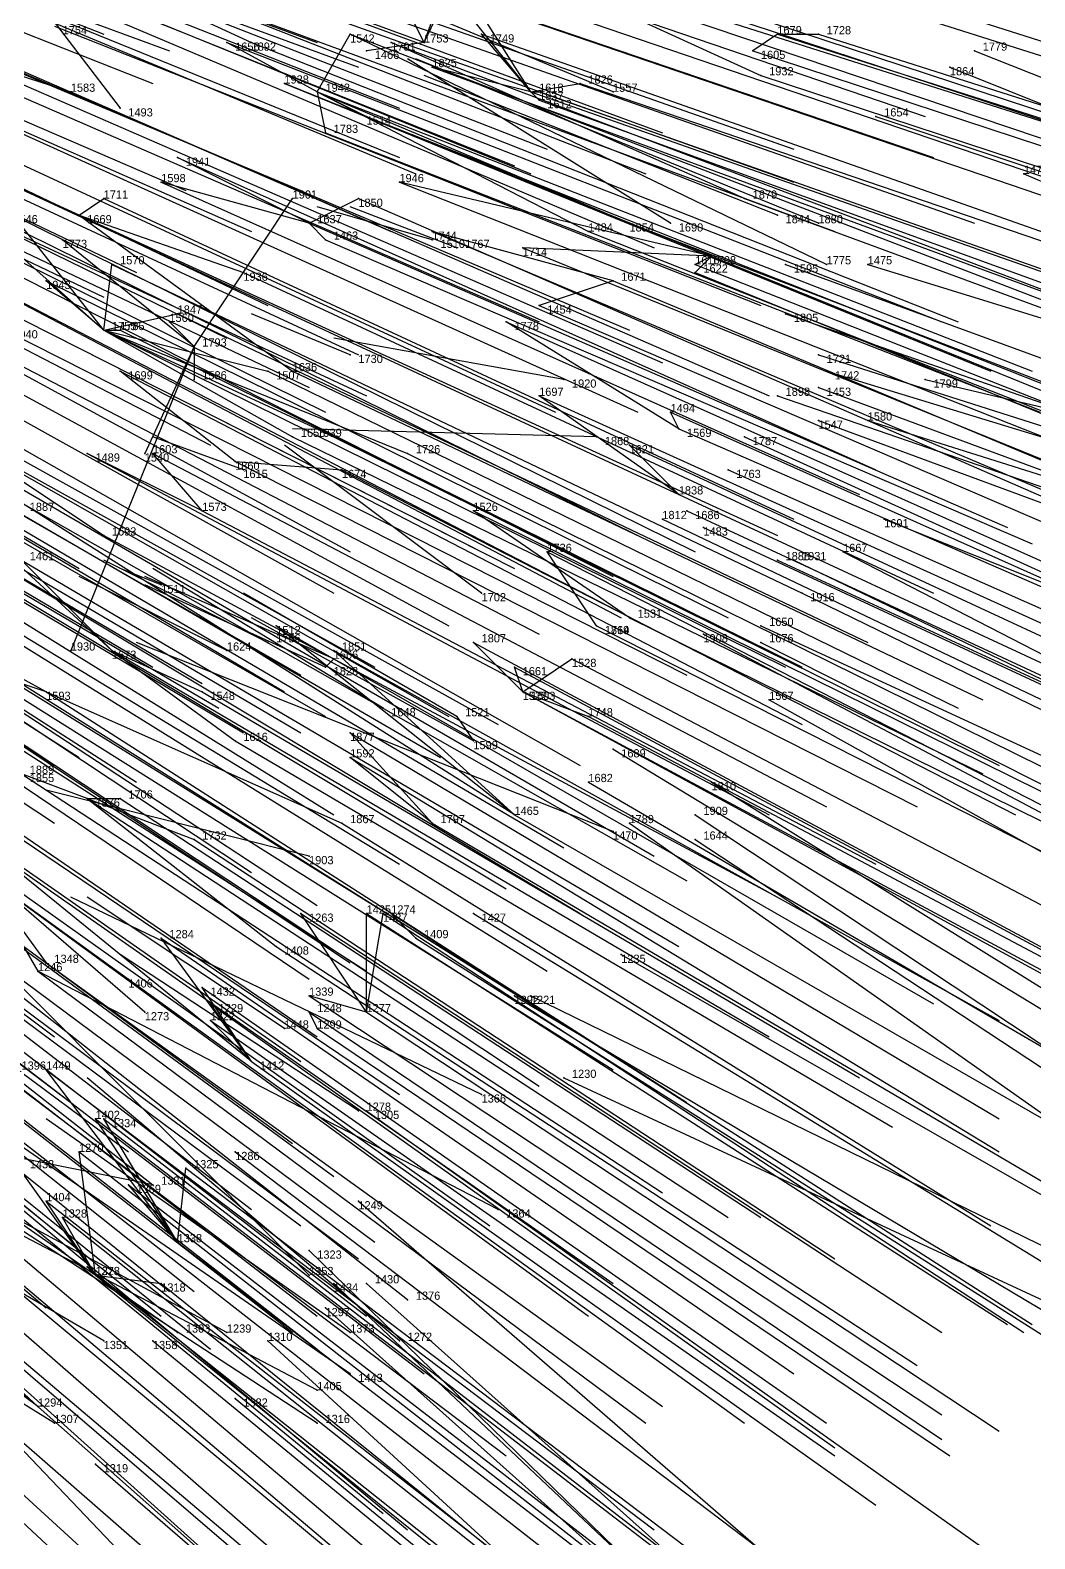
# Model space of a CAD drawing. Extents: x -0.5 to 0.59, y -0.5 to 0.59.
# Drawn here: x 0.3521 to 0.4743, y -0.3271 to -0.1435 of the extents above; entities that cross this region are included whole.
import ezdxf

# ---------------------------------------------------------------- set-up
doc = ezdxf.new("R2010")
doc.units = 0
for name, color, linetype in [('Facilities', 3, 'CONTINUOUS'), ('Facilities_lines', 3, 'CONTINUOUS'), ('Normals', 1, 'CONTINUOUS'), ('Source_points', 5, 'CONTINUOUS'), ('Text', 3, 'CONTINUOUS')]:
    doc.layers.add(name, color=color, linetype=linetype)

msp = doc.modelspace()

# ---------------------------------------------------------------- linework, layer by layer
at = {"layer": 'Facilities', "color": 3}
for p in [(0.4, -0.145, -1.25), (0.443, -0.144, -1.163), (0.467, -0.146, -1.25), (0.464, -0.148, -1.217), (0.387, -0.151, -1.039), (0.413, -0.151, -1.099), (0.423, -0.151, -1.25), (0.455, -0.154, -1.202), (0.473, -0.161, -1.249), (0.439, -0.164, -1.171), (0.358, -0.166, -0.987), (0.386, -0.167, -1.052), (0.43, -0.167, -1.25), (0.443, -0.166, -1.25), (0.448, -0.167, -1.25), (0.401, -0.169, -1.25), (0.404, -0.17, -1.25), (0.435, -0.171, -1.168), (0.444, -0.172, -1.191), (0.449, -0.172, -1.25), (0.454, -0.172, -1.212), (0.423, -0.174, -1.144), (0.444, -0.178, -1.197), (0.361, -0.18, -1.008), (0.372, -0.182, -1.25), (0.391, -0.183, -1.25), (0.448, -0.183, -1.211), (0.449, -0.185, -1.215), (0.417, -0.186, -1.25), (0.448, -0.187, -1.214), (0.461, -0.186, -1.244), (0.443, -0.188, -1.203), (0.431, -0.192, -1.18), (0.448, -0.191, -1.217), (0.454, -0.191, -1.231), (0.421, -0.193, -1.25), (0.439, -0.193, -1.199), (0.377, -0.196, -1.062), (0.378, -0.197, -1.25), (0.437, -0.197, -1.199), (0.431, -0.2, -1.187), (0.373, -0.202, -1.059), (0.429, -0.203, -1.186), (0.432, -0.202, -1.194), (0.456, -0.203, -1.247), (0.434, -0.204, -1.199), (0.451, -0.207, -1.25), (0.443, -0.208, -1.224), (0.445, -0.208, -1.25), (0.368, -0.211, -1.25), (0.407, -0.212, -1.25), (0.446, -0.212, -1.25), (0.421, -0.216, -1.184), (0.425, -0.215, -1.191), (0.441, -0.216, -1.228), (0.381, -0.218, -1.25), (0.434, -0.217, -1.213), (0.441, -0.218, -1.23), (0.362, -0.219, -1.057), (0.376, -0.219, -1.25), (0.388, -0.221, -1.25), (0.354, -0.224, -1.047), (0.412, -0.224, -1.173), (0.442, -0.225, -1.238), (0.395, -0.226, -1.25), (0.404, -0.227, -1.25), (0.423, -0.231, -1.206), (0.42, -0.235, -1.203), (0.435, -0.235, -1.236), (0.359, -0.237, -1.076), (0.401, -0.24, -1.169), (0.411, -0.239, -1.187), (0.425, -0.24, -1.219), (0.433, -0.239, -1.237), (0.423, -0.241, -1.25), (0.433, -0.242, -1.24), (0.386, -0.244, -1.25), (0.406, -0.251, -1.194), (0.399, -0.254, -1.183), (0.424, -0.256, -1.238), (0.411, -0.261, -1.217), (0.413, -0.261, -1.221), (0.366, -0.263, -1.25), (0.386, -0.263, -1.168), (0.393, -0.263, -1.181), (0.383, -0.265, -1.25), (0.379, -0.269, -1.163), (0.417, -0.271, -1.244), (0.407, -0.273, -1.25), (0.392, -0.275, -1.25), (0.393, -0.275, -1.2), (0.377, -0.28, -1.174), (0.367, -0.284, -1.25), (0.392, -0.286, -1.213), (0.409, -0.287, -1.25), (0.37, -0.291, -1.176), (0.386, -0.292, -1.211), (0.36, -0.295, -1.163), (0.386, -0.295, -1.214), (0.389, -0.296, -1.221), (0.393, -0.296, -1.23), (0.388, -0.299, -1.225), (0.398, -0.298, -1.244), (0.37, -0.302, -1.25), (0.376, -0.302, -1.25), (0.391, -0.302, -1.25), (0.361, -0.303, -1.25), (0.367, -0.303, -1.189), (0.381, -0.303, -1.216), (0.397, -0.303, -1.25), (0.391, -0.307, -1.243), (0.377, -0.31, -1.221), (0.387, -0.309, -1.25), (0.353, -0.311, -1.175), (0.355, -0.313, -1.25), (0.387, -0.313, -1.245), (0.36, -0.318, -1.201)]:
    msp.add_point(p, dxfattribs=at)
at = {"layer": 'Facilities_lines', "color": 3}
for p, q in [((0.4, -0.145, -1.25), (0.408, -0.123, -1.25)), ((0.34, -0.127, -0.908), (0.379, -0.145, -1.014)), ((0.395, -0.128, -1.037), (0.441, -0.149, -1.164)), ((0.4, -0.145, -1.25), (0.408, -0.128, -1.25)), ((0.347, -0.132, -1.25), (0.363, -0.153, -1.25)), ((0.4, -0.145, -1.25), (0.396, -0.137, -1.25)), ((0.413, -0.151, -1.099), (0.401, -0.136, -1.058)), ((0.4, -0.145, -1.25), (0.389, -0.141, -1.25)), ((0.413, -0.151, -1.099), (0.406, -0.14, -1.073)), ((0.329, -0.142, -0.897), (0.357, -0.151, -0.969)), ((0.387, -0.151, -1.039), (0.376, -0.145, -1.008)), ((0.387, -0.151, -1.039), (0.391, -0.144, -1.041)), ((0.4, -0.145, -1.25), (0.393, -0.146, -1.25)), ((0.439, -0.164, -1.171), (0.396, -0.145, -1.053)), ((0.413, -0.151, -1.099), (0.407, -0.144, -1.081)), ((0.443, -0.144, -1.163), (0.44, -0.146, -1.159)), ((0.443, -0.144, -1.163), (0.448, -0.144, -1.176)), ((0.413, -0.151, -1.099), (0.401, -0.148, -1.068)), ((0.435, -0.171, -1.168), (0.383, -0.15, -1.028)), ((0.413, -0.151, -1.099), (0.419, -0.15, -1.113)), ((0.387, -0.151, -1.039), (0.393, -0.154, -1.054)), ((0.387, -0.151, -1.039), (0.42, -0.168, -1.13)), ((0.387, -0.151, -1.039), (0.388, -0.156, -1.046)), ((0.387, -0.151, -1.039), (0.425, -0.167, -1.141)), ((0.413, -0.151, -1.099), (0.414, -0.152, -1.104)), ((0.413, -0.151, -1.099), (0.414, -0.151, -1.101)), ((0.386, -0.167, -1.052), (0.37, -0.159, -1.008)), ((0.358, -0.166, -0.987), (0.347, -0.161, -0.957)), ((0.386, -0.167, -1.052), (0.368, -0.162, -1.005)), ((0.435, -0.171, -1.168), (0.397, -0.162, -1.071)), ((0.361, -0.18, -1.008), (0.343, -0.164, -0.951)), ((0.358, -0.166, -0.987), (0.361, -0.164, -0.99)), ((0.372, -0.182, -1.25), (0.384, -0.164, -1.25)), ((0.386, -0.167, -1.052), (0.392, -0.164, -1.061)), ((0.361, -0.18, -1.008), (0.35, -0.166, -0.968)), ((0.358, -0.166, -0.987), (0.384, -0.185, -1.065)), ((0.358, -0.166, -0.987), (0.378, -0.173, -1.039)), ((0.386, -0.167, -1.052), (0.388, -0.169, -1.059)), ((0.423, -0.174, -1.144), (0.401, -0.168, -1.086)), ((0.372, -0.182, -1.25), (0.356, -0.169, -1.25)), ((0.435, -0.171, -1.168), (0.412, -0.17, -1.114)), ((0.361, -0.18, -1.008), (0.362, -0.172, -1.002)), ((0.435, -0.171, -1.168), (0.433, -0.172, -1.164)), ((0.435, -0.171, -1.168), (0.433, -0.173, -1.166)), ((0.361, -0.18, -1.008), (0.354, -0.174, -0.986)), ((0.423, -0.174, -1.144), (0.414, -0.177, -1.127)), ((0.361, -0.18, -1.008), (0.37, -0.178, -1.026)), ((0.372, -0.182, -1.25), (0.369, -0.179, -1.25)), ((0.431, -0.192, -1.18), (0.41, -0.179, -1.12)), ((0.361, -0.18, -1.008), (0.384, -0.193, -1.075)), ((0.361, -0.18, -1.008), (0.398, -0.195, -1.109)), ((0.361, -0.18, -1.008), (0.381, -0.185, -1.059)), ((0.361, -0.18, -1.008), (0.363, -0.18, -1.012)), ((0.361, -0.18, -1.008), (0.387, -0.192, -1.08)), ((0.328, -0.183, -0.939), (0.361, -0.205, -1.038)), ((0.372, -0.182, -1.25), (0.357, -0.219, -1.25)), ((0.372, -0.182, -1.25), (0.366, -0.195, -1.25)), ((0.372, -0.182, -1.25), (0.372, -0.186, -1.25)), ((0.377, -0.196, -1.062), (0.363, -0.185, -1.02)), ((0.431, -0.2, -1.187), (0.414, -0.188, -1.137)), ((0.431, -0.192, -1.18), (0.43, -0.19, -1.175)), ((0.431, -0.2, -1.187), (0.425, -0.194, -1.167)), ((0.362, -0.219, -1.057), (0.337, -0.196, -0.973)), ((0.373, -0.202, -1.059), (0.359, -0.195, -1.022)), ((0.373, -0.202, -1.059), (0.367, -0.195, -1.038)), ((0.377, -0.196, -1.062), (0.39, -0.197, -1.091)), ((0.411, -0.239, -1.187), (0.351, -0.201, -1.012)), ((0.425, -0.215, -1.191), (0.406, -0.202, -1.133)), ((0.421, -0.216, -1.184), (0.415, -0.207, -1.159)), ((0.362, -0.219, -1.057), (0.351, -0.208, -1.021)), ((0.411, -0.239, -1.187), (0.382, -0.216, -1.097)), ((0.421, -0.216, -1.184), (0.421, -0.216, -1.184)), ((0.354, -0.224, -1.047), (0.343, -0.218, -1.015)), ((0.412, -0.224, -1.173), (0.406, -0.218, -1.153)), ((0.362, -0.219, -1.057), (0.377, -0.23, -1.105)), ((0.362, -0.219, -1.057), (0.373, -0.224, -1.088)), ((0.388, -0.221, -1.25), (0.389, -0.22, -1.25)), ((0.411, -0.239, -1.187), (0.389, -0.219, -1.115)), ((0.412, -0.224, -1.173), (0.418, -0.22, -1.181)), ((0.354, -0.224, -1.047), (0.345, -0.221, -1.023)), ((0.412, -0.224, -1.173), (0.411, -0.221, -1.167)), ((0.354, -0.224, -1.047), (0.39, -0.24, -1.145)), ((0.412, -0.224, -1.173), (0.412, -0.224, -1.172)), ((0.412, -0.224, -1.173), (0.42, -0.227, -1.192)), ((0.404, -0.227, -1.25), (0.406, -0.23, -1.25)), ((0.401, -0.24, -1.169), (0.391, -0.229, -1.132)), ((0.401, -0.24, -1.169), (0.391, -0.232, -1.136)), ((0.359, -0.237, -1.076), (0.351, -0.234, -1.056)), ((0.359, -0.237, -1.076), (0.382, -0.255, -1.149)), ((0.359, -0.237, -1.076), (0.363, -0.237, -1.084)), ((0.359, -0.237, -1.076), (0.372, -0.242, -1.109)), ((0.379, -0.269, -1.163), (0.347, -0.243, -1.058)), ((0.346, -0.246, -1.06), (0.353, -0.258, -1.092)), ((0.346, -0.246, -1.06), (0.354, -0.257, -1.093)), ((0.346, -0.246, -1.06), (0.364, -0.259, -1.117)), ((0.393, -0.263, -1.181), (0.385, -0.251, -1.15)), ((0.393, -0.263, -1.181), (0.393, -0.251, -1.165)), ((0.393, -0.263, -1.181), (0.395, -0.251, -1.169)), ((0.399, -0.254, -1.183), (0.396, -0.251, -1.171)), ((0.379, -0.269, -1.163), (0.368, -0.254, -1.119)), ((0.379, -0.269, -1.163), (0.373, -0.26, -1.138)), ((0.379, -0.269, -1.163), (0.374, -0.262, -1.143)), ((0.393, -0.263, -1.181), (0.386, -0.261, -1.163)), ((0.379, -0.269, -1.163), (0.374, -0.264, -1.143)), ((0.386, -0.263, -1.168), (0.387, -0.265, -1.172)), ((0.37, -0.291, -1.176), (0.354, -0.27, -1.112)), ((0.36, -0.295, -1.163), (0.345, -0.274, -1.101)), ((0.353, -0.311, -1.175), (0.306, -0.276, -1.029)), ((0.37, -0.291, -1.176), (0.36, -0.276, -1.132)), ((0.37, -0.291, -1.176), (0.361, -0.276, -1.136)), ((0.36, -0.295, -1.163), (0.358, -0.28, -1.135)), ((0.37, -0.291, -1.176), (0.371, -0.282, -1.166)), ((0.37, -0.291, -1.176), (0.364, -0.284, -1.155)), ((0.36, -0.295, -1.163), (0.354, -0.286, -1.137)), ((0.353, -0.311, -1.175), (0.327, -0.287, -1.087)), ((0.36, -0.295, -1.163), (0.356, -0.288, -1.144)), ((0.36, -0.295, -1.163), (0.359, -0.294, -1.161)), ((0.36, -0.295, -1.163), (0.368, -0.296, -1.181))]:
    msp.add_line(p, q, dxfattribs=at)
at = {"layer": 'Normals', "color": 1}
for p, q in [((0.275, -0.11, -0.74), (0.361, -0.144, -0.703)), ((0.3, -0.113, -0.801), (0.387, -0.145, -0.763)), ((0.282, -0.114, -0.76), (0.369, -0.146, -0.722)), ((0.281, -0.116, -0.76), (0.367, -0.15, -0.722)), ((0.305, -0.116, -0.815), (0.392, -0.148, -0.778)), ((0.311, -0.119, -0.831), (0.397, -0.153, -0.794)), ((0.394, -0.119, -1.029), (0.482, -0.147, -0.991)), ((0.311, -0.124, -0.837), (0.397, -0.159, -0.8)), ((0.328, -0.124, -0.877), (0.415, -0.158, -0.84)), ((0.342, -0.124, -0.909), (0.429, -0.156, -0.871)), ((0.373, -0.124, -0.984), (0.461, -0.154, -0.945)), ((0.285, -0.126, -0.78), (0.371, -0.163, -0.743)), ((0.313, -0.125, -0.843), (0.399, -0.161, -0.806)), ((0.324, -0.125, -0.869), (0.411, -0.16, -0.833)), ((0.327, -0.126, -0.876), (0.413, -0.161, -0.839)), ((0.365, -0.126, -0.966), (0.453, -0.156, -0.929)), ((0.389, -0.125, -1.021), (0.477, -0.154, -0.983)), ((0.299, -0.127, -0.813), (0.385, -0.163, -0.776)), ((0.34, -0.127, -0.908), (0.427, -0.161, -0.87)), ((0.357, -0.127, -0.948), (0.445, -0.158, -0.911)), ((0.395, -0.128, -1.037), (0.483, -0.157, -1)), ((0.374, -0.129, -0.99), (0.462, -0.159, -0.952)), ((0.295, -0.131, -0.806), (0.379, -0.168, -0.768)), ((0.311, -0.131, -0.844), (0.396, -0.168, -0.807)), ((0.358, -0.131, -0.953), (0.445, -0.162, -0.916)), ((0.281, -0.133, -0.778), (0.365, -0.173, -0.74)), ((0.343, -0.134, -0.92), (0.428, -0.17, -0.882)), ((0.405, -0.133, -1.067), (0.494, -0.163, -1.03)), ((0.277, -0.136, -0.772), (0.361, -0.176, -0.735)), ((0.297, -0.137, -0.817), (0.381, -0.177, -0.78)), ((0.363, -0.136, -0.969), (0.45, -0.168, -0.932)), ((0.379, -0.136, -1.007), (0.467, -0.167, -0.969)), ((0.401, -0.136, -1.058), (0.489, -0.166, -1.021)), ((0.423, -0.138, -1.111), (0.511, -0.166, -1.074)), ((0.448, -0.138, -1.171), (0.536, -0.166, -1.134)), ((0.292, -0.14, -0.811), (0.376, -0.181, -0.774)), ((0.423, -0.151, -1.25), (0.399, -0.141, -1.153)), ((0.406, -0.14, -1.073), (0.494, -0.17, -1.037)), ((0.329, -0.142, -0.897), (0.414, -0.179, -0.859)), ((0.355, -0.143, -0.956), (0.441, -0.177, -0.918)), ((0.308, -0.144, -0.85), (0.392, -0.183, -0.812)), ((0.34, -0.144, -0.923), (0.425, -0.18, -0.884)), ((0.376, -0.145, -1.008), (0.463, -0.179, -0.971)), ((0.379, -0.145, -1.014), (0.465, -0.179, -0.976)), ((0.449, -0.172, -1.25), (0.391, -0.144, -1.173)), ((0.391, -0.144, -1.041), (0.477, -0.177, -1.004)), ((0.396, -0.145, -1.053), (0.483, -0.178, -1.016)), ((0.4, -0.145, -1.25), (0.4, -0.145, -1.15)), ((0.407, -0.144, -1.081), (0.495, -0.175, -1.044)), ((0.443, -0.144, -1.163), (0.531, -0.172, -1.126)), ((0.448, -0.144, -1.176), (0.536, -0.172, -1.14)), ((0.393, -0.146, -1.25), (0.393, -0.146, -1.15)), ((0.44, -0.146, -1.159), (0.528, -0.175, -1.122)), ((0.467, -0.146, -1.25), (0.547, -0.178, -1.3)), ((0.302, -0.147, -0.841), (0.386, -0.187, -0.804)), ((0.344, -0.147, -0.935), (0.429, -0.184, -0.897)), ((0.43, -0.167, -1.25), (0.398, -0.147, -1.157)), ((0.448, -0.167, -1.25), (0.399, -0.147, -1.165)), ((0.401, -0.148, -1.068), (0.488, -0.18, -1.032)), ((0.464, -0.148, -1.217), (0.556, -0.185, -1.209)), ((0.305, -0.149, -0.848), (0.388, -0.19, -0.811)), ((0.309, -0.149, -0.858), (0.393, -0.188, -0.821)), ((0.383, -0.15, -1.028), (0.469, -0.185, -0.991)), ((0.443, -0.166, -1.25), (0.4, -0.149, -1.161)), ((0.419, -0.15, -1.113), (0.507, -0.18, -1.076)), ((0.441, -0.149, -1.164), (0.529, -0.178, -1.127)), ((0.291, -0.151, -0.821), (0.374, -0.194, -0.784)), ((0.332, -0.151, -0.911), (0.416, -0.19, -0.873)), ((0.342, -0.152, -0.934), (0.426, -0.19, -0.896)), ((0.357, -0.151, -0.969), (0.442, -0.188, -0.932)), ((0.387, -0.151, -1.039), (0.474, -0.185, -1.001)), ((0.413, -0.151, -1.099), (0.501, -0.182, -1.063)), ((0.414, -0.151, -1.101), (0.502, -0.182, -1.065)), ((0.414, -0.152, -1.104), (0.502, -0.184, -1.067)), ((0.363, -0.153, -1.25), (0.363, -0.153, -1.15)), ((0.393, -0.154, -1.054), (0.479, -0.188, -1.017)), ((0.455, -0.154, -1.202), (0.548, -0.185, -1.181)), ((0.388, -0.156, -1.046), (0.475, -0.19, -1.009)), ((0.37, -0.159, -1.008), (0.455, -0.197, -0.971)), ((0.347, -0.161, -0.957), (0.431, -0.2, -0.92)), ((0.473, -0.161, -1.249), (0.563, -0.199, -1.272)), ((0.278, -0.162, -0.804), (0.358, -0.209, -0.767)), ((0.31, -0.163, -0.875), (0.391, -0.207, -0.838)), ((0.368, -0.162, -1.005), (0.453, -0.2, -0.967)), ((0.397, -0.162, -1.071), (0.483, -0.196, -1.034)), ((0.324, -0.165, -0.908), (0.407, -0.207, -0.871)), ((0.343, -0.164, -0.951), (0.426, -0.205, -0.914)), ((0.361, -0.164, -0.99), (0.445, -0.203, -0.953)), ((0.384, -0.164, -1.25), (0.384, -0.164, -1.15)), ((0.401, -0.169, -1.25), (0.387, -0.165, -1.151)), ((0.404, -0.17, -1.25), (0.391, -0.165, -1.151)), ((0.392, -0.164, -1.061), (0.477, -0.201, -1.024)), ((0.439, -0.164, -1.171), (0.526, -0.196, -1.134)), ((0.308, -0.167, -0.876), (0.389, -0.212, -0.838)), ((0.328, -0.167, -0.92), (0.411, -0.209, -0.883)), ((0.35, -0.166, -0.968), (0.433, -0.207, -0.931)), ((0.358, -0.166, -0.987), (0.443, -0.205, -0.951)), ((0.386, -0.167, -1.052), (0.471, -0.204, -1.015)), ((0.425, -0.167, -1.141), (0.511, -0.2, -1.104)), ((0.34, -0.168, -0.948), (0.423, -0.21, -0.911)), ((0.401, -0.168, -1.086), (0.486, -0.204, -1.049)), ((0.42, -0.168, -1.13), (0.506, -0.202, -1.092)), ((0.356, -0.169, -1.25), (0.356, -0.169, -1.15)), ((0.388, -0.169, -1.059), (0.474, -0.206, -1.022)), ((0.412, -0.17, -1.114), (0.498, -0.205, -1.077)), ((0.322, -0.172, -0.911), (0.403, -0.216, -0.874)), ((0.342, -0.172, -0.957), (0.424, -0.215, -0.919)), ((0.362, -0.172, -1.002), (0.446, -0.212, -0.965)), ((0.433, -0.172, -1.164), (0.519, -0.206, -1.126)), ((0.435, -0.171, -1.168), (0.521, -0.206, -1.13)), ((0.444, -0.172, -1.191), (0.534, -0.205, -1.162)), ((0.454, -0.172, -1.212), (0.548, -0.201, -1.199)), ((0.287, -0.174, -0.84), (0.367, -0.221, -0.802)), ((0.331, -0.174, -0.936), (0.414, -0.217, -0.899)), ((0.346, -0.174, -0.969), (0.429, -0.217, -0.931)), ((0.354, -0.174, -0.986), (0.437, -0.215, -0.948)), ((0.378, -0.173, -1.039), (0.462, -0.212, -1.002)), ((0.423, -0.174, -1.144), (0.509, -0.21, -1.106)), ((0.433, -0.173, -1.166), (0.519, -0.208, -1.129)), ((0.293, -0.176, -0.855), (0.373, -0.223, -0.817)), ((0.305, -0.176, -0.88), (0.385, -0.222, -0.842)), ((0.313, -0.176, -0.898), (0.394, -0.221, -0.861)), ((0.303, -0.177, -0.878), (0.383, -0.224, -0.84)), ((0.37, -0.178, -1.026), (0.454, -0.218, -0.989)), ((0.391, -0.183, -1.25), (0.379, -0.178, -1.151)), ((0.414, -0.177, -1.127), (0.5, -0.214, -1.089)), ((0.444, -0.178, -1.197), (0.536, -0.21, -1.171)), ((0.295, -0.179, -0.863), (0.375, -0.226, -0.826)), ((0.369, -0.179, -1.25), (0.369, -0.179, -1.15)), ((0.41, -0.179, -1.12), (0.495, -0.217, -1.083)), ((0.308, -0.181, -0.892), (0.388, -0.227, -0.854)), ((0.322, -0.181, -0.923), (0.403, -0.227, -0.886)), ((0.349, -0.18, -0.982), (0.432, -0.222, -0.945)), ((0.361, -0.18, -1.008), (0.444, -0.221, -0.971)), ((0.363, -0.18, -1.012), (0.446, -0.221, -0.975)), ((0.417, -0.186, -1.25), (0.389, -0.181, -1.154)), ((0.277, -0.183, -0.83), (0.355, -0.233, -0.793)), ((0.28, -0.182, -0.835), (0.358, -0.232, -0.798)), ((0.299, -0.182, -0.875), (0.378, -0.229, -0.837)), ((0.305, -0.182, -0.888), (0.385, -0.229, -0.851)), ((0.328, -0.183, -0.939), (0.409, -0.228, -0.902)), ((0.372, -0.182, -1.25), (0.372, -0.182, -1.15)), ((0.448, -0.183, -1.211), (0.542, -0.213, -1.193)), ((0.287, -0.185, -0.854), (0.365, -0.235, -0.816)), ((0.321, -0.185, -0.927), (0.402, -0.232, -0.89)), ((0.363, -0.185, -1.02), (0.446, -0.228, -0.983)), ((0.381, -0.185, -1.059), (0.465, -0.226, -1.023)), ((0.384, -0.185, -1.065), (0.468, -0.225, -1.028)), ((0.449, -0.185, -1.215), (0.544, -0.214, -1.198)), ((0.338, -0.187, -0.966), (0.419, -0.233, -0.929)), ((0.372, -0.186, -1.25), (0.372, -0.186, -1.15)), ((0.448, -0.187, -1.214), (0.54, -0.221, -1.193)), ((0.461, -0.186, -1.244), (0.554, -0.208, -1.274)), ((0.278, -0.189, -0.84), (0.355, -0.24, -0.803)), ((0.414, -0.188, -1.137), (0.498, -0.226, -1.099)), ((0.443, -0.188, -1.203), (0.536, -0.22, -1.184)), ((0.31, -0.19, -0.908), (0.389, -0.239, -0.872)), ((0.43, -0.19, -1.175), (0.515, -0.228, -1.138)), ((0.421, -0.193, -1.25), (0.384, -0.192, -1.157)), ((0.387, -0.192, -1.08), (0.47, -0.233, -1.043)), ((0.431, -0.192, -1.18), (0.516, -0.229, -1.142)), ((0.448, -0.191, -1.217), (0.54, -0.225, -1.197)), ((0.454, -0.191, -1.231), (0.549, -0.221, -1.238)), ((0.378, -0.197, -1.25), (0.367, -0.193, -1.151)), ((0.407, -0.212, -1.25), (0.383, -0.194, -1.155)), ((0.384, -0.193, -1.075), (0.468, -0.234, -1.038)), ((0.425, -0.194, -1.167), (0.509, -0.233, -1.13)), ((0.439, -0.193, -1.199), (0.527, -0.233, -1.171)), ((0.302, -0.195, -0.898), (0.379, -0.246, -0.861)), ((0.337, -0.196, -0.973), (0.417, -0.243, -0.936)), ((0.359, -0.195, -1.022), (0.442, -0.239, -0.985)), ((0.366, -0.195, -1.25), (0.366, -0.195, -1.15)), ((0.367, -0.195, -1.038), (0.449, -0.238, -1.002)), ((0.377, -0.196, -1.062), (0.46, -0.238, -1.026)), ((0.398, -0.195, -1.109), (0.481, -0.236, -1.071)), ((0.318, -0.197, -0.935), (0.397, -0.245, -0.898)), ((0.347, -0.197, -0.999), (0.428, -0.244, -0.961)), ((0.39, -0.197, -1.091), (0.472, -0.239, -1.054)), ((0.437, -0.197, -1.199), (0.525, -0.236, -1.17)), ((0.309, -0.199, -0.918), (0.387, -0.25, -0.882)), ((0.33, -0.2, -0.965), (0.41, -0.248, -0.928)), ((0.431, -0.2, -1.187), (0.515, -0.239, -1.149)), ((0.351, -0.201, -1.012), (0.432, -0.247, -0.975)), ((0.339, -0.203, -0.988), (0.419, -0.251, -0.951)), ((0.373, -0.202, -1.059), (0.455, -0.245, -1.022)), ((0.406, -0.202, -1.133), (0.489, -0.243, -1.095)), ((0.429, -0.203, -1.186), (0.513, -0.243, -1.149)), ((0.432, -0.202, -1.194), (0.518, -0.242, -1.161)), ((0.456, -0.203, -1.247), (0.546, -0.239, -1.271)), ((0.361, -0.205, -1.038), (0.443, -0.249, -1.001)), ((0.434, -0.204, -1.199), (0.52, -0.244, -1.167)), ((0.309, -0.207, -0.93), (0.386, -0.259, -0.893)), ((0.314, -0.206, -0.939), (0.391, -0.257, -0.902)), ((0.415, -0.207, -1.159), (0.497, -0.249, -1.121)), ((0.451, -0.207, -1.25), (0.525, -0.245, -1.305)), ((0.315, -0.208, -0.944), (0.393, -0.258, -0.906)), ((0.336, -0.209, -0.988), (0.415, -0.258, -0.951)), ((0.351, -0.208, -1.021), (0.431, -0.255, -0.984)), ((0.381, -0.218, -1.25), (0.361, -0.208, -1.153)), ((0.368, -0.211, -1.25), (0.363, -0.209, -1.15)), ((0.395, -0.226, -1.25), (0.367, -0.209, -1.156)), ((0.443, -0.208, -1.224), (0.534, -0.25, -1.218)), ((0.445, -0.208, -1.25), (0.52, -0.244, -1.305)), ((0.28, -0.21, -0.876), (0.355, -0.266, -0.84)), ((0.331, -0.211, -0.982), (0.41, -0.26, -0.945)), ((0.376, -0.219, -1.25), (0.358, -0.21, -1.152)), ((0.389, -0.22, -1.25), (0.366, -0.21, -1.153)), ((0.388, -0.221, -1.25), (0.366, -0.211, -1.153)), ((0.404, -0.227, -1.25), (0.378, -0.212, -1.155)), ((0.446, -0.212, -1.25), (0.522, -0.249, -1.304)), ((0.311, -0.214, -0.943), (0.387, -0.266, -0.905)), ((0.309, -0.216, -0.942), (0.385, -0.269, -0.905)), ((0.406, -0.23, -1.25), (0.379, -0.215, -1.155)), ((0.382, -0.216, -1.097), (0.462, -0.262, -1.059)), ((0.421, -0.216, -1.184), (0.504, -0.258, -1.146)), ((0.421, -0.216, -1.184), (0.504, -0.258, -1.146)), ((0.425, -0.215, -1.191), (0.508, -0.256, -1.153)), ((0.441, -0.216, -1.228), (0.532, -0.258, -1.224)), ((0.283, -0.218, -0.894), (0.357, -0.274, -0.857)), ((0.343, -0.218, -1.015), (0.421, -0.267, -0.978)), ((0.423, -0.241, -1.25), (0.365, -0.218, -1.172)), ((0.406, -0.218, -1.153), (0.488, -0.262, -1.115)), ((0.434, -0.217, -1.213), (0.521, -0.263, -1.196)), ((0.441, -0.218, -1.23), (0.53, -0.263, -1.232)), ((0.357, -0.219, -1.25), (0.357, -0.219, -1.15)), ((0.362, -0.219, -1.057), (0.442, -0.266, -1.02)), ((0.389, -0.219, -1.115), (0.47, -0.264, -1.078)), ((0.418, -0.22, -1.181), (0.5, -0.263, -1.143)), ((0.32, -0.221, -0.971), (0.397, -0.273, -0.934)), ((0.337, -0.221, -1.006), (0.414, -0.272, -0.969)), ((0.345, -0.221, -1.023), (0.423, -0.27, -0.986)), ((0.411, -0.221, -1.167), (0.493, -0.265, -1.129)), ((0.29, -0.225, -0.917), (0.364, -0.28, -0.879)), ((0.309, -0.224, -0.955), (0.384, -0.279, -0.917)), ((0.386, -0.295, -1.214), (0.316, -0.225, -1.229)), ((0.354, -0.224, -1.047), (0.432, -0.274, -1.01)), ((0.373, -0.224, -1.088), (0.453, -0.271, -1.051)), ((0.412, -0.224, -1.172), (0.493, -0.268, -1.134)), ((0.412, -0.224, -1.173), (0.494, -0.268, -1.135)), ((0.442, -0.225, -1.238), (0.528, -0.273, -1.249)), ((0.294, -0.227, -0.928), (0.367, -0.284, -0.891)), ((0.42, -0.227, -1.192), (0.501, -0.27, -1.155)), ((0.314, -0.228, -0.97), (0.389, -0.283, -0.933)), ((0.391, -0.229, -1.132), (0.47, -0.276, -1.095)), ((0.306, -0.231, -0.958), (0.379, -0.287, -0.92)), ((0.377, -0.23, -1.105), (0.457, -0.277, -1.068)), ((0.423, -0.231, -1.206), (0.507, -0.282, -1.186)), ((0.286, -0.233, -0.923), (0.358, -0.292, -0.885)), ((0.391, -0.232, -1.136), (0.47, -0.28, -1.098)), ((0.311, -0.234, -0.973), (0.385, -0.289, -0.936)), ((0.351, -0.234, -1.056), (0.429, -0.285, -1.018)), ((0.32, -0.236, -0.993), (0.394, -0.291, -0.957)), ((0.332, -0.235, -1.017), (0.408, -0.289, -0.98)), ((0.386, -0.244, -1.25), (0.354, -0.236, -1.155)), ((0.42, -0.235, -1.203), (0.504, -0.284, -1.181)), ((0.435, -0.235, -1.236), (0.52, -0.288, -1.244)), ((0.317, -0.237, -0.99), (0.392, -0.293, -0.953)), ((0.359, -0.237, -1.076), (0.437, -0.288, -1.039)), ((0.363, -0.237, -1.084), (0.441, -0.288, -1.046)), ((0.283, -0.239, -0.925), (0.354, -0.299, -0.888)), ((0.297, -0.239, -0.952), (0.369, -0.297, -0.915)), ((0.299, -0.239, -0.958), (0.372, -0.297, -0.92)), ((0.39, -0.24, -1.145), (0.469, -0.289, -1.107)), ((0.401, -0.24, -1.169), (0.481, -0.287, -1.131)), ((0.411, -0.239, -1.187), (0.491, -0.285, -1.15)), ((0.425, -0.24, -1.219), (0.506, -0.297, -1.21)), ((0.433, -0.239, -1.237), (0.516, -0.294, -1.242)), ((0.296, -0.242, -0.956), (0.368, -0.3, -0.919)), ((0.372, -0.242, -1.109), (0.45, -0.293, -1.072)), ((0.433, -0.242, -1.24), (0.515, -0.296, -1.256)), ((0.313, -0.243, -0.991), (0.387, -0.3, -0.955)), ((0.319, -0.243, -1.003), (0.393, -0.3, -0.966)), ((0.347, -0.243, -1.058), (0.423, -0.296, -1.021)), ((0.302, -0.246, -0.974), (0.374, -0.304, -0.937)), ((0.311, -0.245, -0.99), (0.384, -0.302, -0.953)), ((0.346, -0.246, -1.06), (0.42, -0.3, -1.022)), ((0.314, -0.247, -0.999), (0.387, -0.304, -0.962)), ((0.353, -0.311, -1.175), (0.283, -0.249, -1.212)), ((0.407, -0.273, -1.25), (0.357, -0.249, -1.167)), ((0.383, -0.265, -1.25), (0.359, -0.249, -1.154)), ((0.327, -0.251, -1.029), (0.4, -0.307, -0.993)), ((0.366, -0.263, -1.25), (0.351, -0.25, -1.152)), ((0.385, -0.251, -1.15), (0.463, -0.302, -1.113)), ((0.393, -0.251, -1.165), (0.471, -0.301, -1.128)), ((0.395, -0.251, -1.169), (0.473, -0.302, -1.132)), ((0.396, -0.251, -1.171), (0.474, -0.301, -1.134)), ((0.406, -0.251, -1.194), (0.486, -0.3, -1.158)), ((0.368, -0.254, -1.119), (0.445, -0.307, -1.081)), ((0.382, -0.255, -1.149), (0.46, -0.306, -1.112)), ((0.399, -0.254, -1.183), (0.478, -0.304, -1.146)), ((0.354, -0.257, -1.093), (0.429, -0.311, -1.055)), ((0.392, -0.275, -1.25), (0.363, -0.256, -1.156)), ((0.424, -0.256, -1.238), (0.508, -0.304, -1.264)), ((0.398, -0.298, -1.244), (0.347, -0.258, -1.167)), ((0.409, -0.287, -1.25), (0.353, -0.258, -1.173)), ((0.353, -0.258, -1.092), (0.427, -0.313, -1.054)), ((0.364, -0.259, -1.117), (0.439, -0.313, -1.079)), ((0.373, -0.26, -1.138), (0.449, -0.313, -1.1)), ((0.336, -0.261, -1.064), (0.41, -0.317, -1.027)), ((0.374, -0.262, -1.143), (0.45, -0.316, -1.106)), ((0.386, -0.261, -1.163), (0.463, -0.312, -1.127)), ((0.411, -0.261, -1.217), (0.495, -0.311, -1.199)), ((0.413, -0.261, -1.221), (0.503, -0.305, -1.216)), ((0.374, -0.264, -1.143), (0.45, -0.317, -1.106)), ((0.386, -0.263, -1.168), (0.463, -0.315, -1.131)), ((0.393, -0.263, -1.181), (0.47, -0.314, -1.144)), ((0.324, -0.266, -1.046), (0.395, -0.324, -1.009)), ((0.387, -0.265, -1.172), (0.464, -0.317, -1.135)), ((0.327, -0.267, -1.055), (0.398, -0.326, -1.018)), ((0.308, -0.269, -1.022), (0.379, -0.329, -0.986)), ((0.391, -0.307, -1.243), (0.336, -0.269, -1.169)), ((0.379, -0.269, -1.163), (0.455, -0.323, -1.126)), ((0.324, -0.27, -1.054), (0.395, -0.33, -1.017)), ((0.354, -0.27, -1.112), (0.428, -0.326, -1.075)), ((0.397, -0.303, -1.25), (0.359, -0.271, -1.164)), ((0.417, -0.271, -1.244), (0.501, -0.31, -1.281)), ((0.345, -0.274, -1.101), (0.418, -0.331, -1.063)), ((0.393, -0.275, -1.2), (0.472, -0.331, -1.173)), ((0.306, -0.276, -1.029), (0.376, -0.337, -0.992)), ((0.391, -0.302, -1.25), (0.354, -0.276, -1.161)), ((0.36, -0.276, -1.132), (0.433, -0.332, -1.095)), ((0.361, -0.276, -1.136), (0.435, -0.333, -1.099)), ((0.367, -0.284, -1.25), (0.342, -0.279, -1.153)), ((0.358, -0.28, -1.135), (0.431, -0.337, -1.098)), ((0.377, -0.28, -1.174), (0.451, -0.336, -1.136)), ((0.376, -0.302, -1.25), (0.339, -0.282, -1.159)), ((0.371, -0.282, -1.166), (0.445, -0.338, -1.129)), ((0.364, -0.284, -1.155), (0.438, -0.341, -1.118)), ((0.387, -0.313, -1.245), (0.344, -0.285, -1.159)), ((0.37, -0.302, -1.25), (0.347, -0.286, -1.154)), ((0.354, -0.286, -1.137), (0.427, -0.343, -1.1)), ((0.392, -0.286, -1.213), (0.467, -0.351, -1.198)), ((0.327, -0.287, -1.087), (0.396, -0.349, -1.05)), ((0.334, -0.287, -1.101), (0.404, -0.348, -1.063)), ((0.387, -0.309, -1.25), (0.345, -0.287, -1.162)), ((0.356, -0.288, -1.144), (0.429, -0.346, -1.107)), ((0.369, -0.335, -1.25), (0.326, -0.29, -1.171)), ((0.332, -0.29, -1.101), (0.402, -0.35, -1.063)), ((0.361, -0.303, -1.25), (0.337, -0.289, -1.154)), ((0.345, -0.291, -1.129), (0.416, -0.351, -1.092)), ((0.37, -0.291, -1.176), (0.443, -0.347, -1.139)), ((0.386, -0.292, -1.211), (0.457, -0.361, -1.195)), ((0.347, -0.294, -1.137), (0.418, -0.353, -1.1)), ((0.359, -0.294, -1.161), (0.432, -0.352, -1.123)), ((0.36, -0.295, -1.163), (0.432, -0.353, -1.126)), ((0.355, -0.313, -1.25), (0.329, -0.297, -1.155)), ((0.336, -0.296, -1.119), (0.405, -0.357, -1.081)), ((0.368, -0.296, -1.181), (0.44, -0.354, -1.144)), ((0.389, -0.296, -1.221), (0.461, -0.364, -1.213)), ((0.393, -0.296, -1.23), (0.468, -0.363, -1.231)), ((0.388, -0.299, -1.225), (0.463, -0.366, -1.226)), ((0.367, -0.303, -1.189), (0.44, -0.363, -1.158)), ((0.381, -0.303, -1.216), (0.454, -0.37, -1.205)), ((0.377, -0.31, -1.221), (0.455, -0.374, -1.221)), ((0.337, -0.312, -1.149), (0.405, -0.375, -1.112)), ((0.346, -0.317, -1.172), (0.414, -0.379, -1.135)), ((0.36, -0.318, -1.201), (0.434, -0.382, -1.182))]:
    msp.add_line(p, q, dxfattribs=at)
at = {"layer": 'Source_points', "color": 5}
for p in [(0.376, -0.145, -1.008), (0.379, -0.145, -1.014), (0.391, -0.144, -1.041), (0.396, -0.145, -1.053), (0.407, -0.144, -1.081), (0.448, -0.144, -1.176), (0.393, -0.146, -1.25), (0.44, -0.146, -1.159), (0.401, -0.148, -1.068), (0.383, -0.15, -1.028), (0.419, -0.15, -1.113), (0.441, -0.149, -1.164), (0.357, -0.151, -0.969), (0.414, -0.151, -1.101), (0.414, -0.152, -1.104), (0.363, -0.153, -1.25), (0.393, -0.154, -1.054), (0.388, -0.156, -1.046), (0.37, -0.159, -1.008), (0.368, -0.162, -1.005), (0.397, -0.162, -1.071), (0.361, -0.164, -0.99), (0.384, -0.164, -1.25), (0.392, -0.164, -1.061), (0.425, -0.167, -1.141), (0.401, -0.168, -1.086), (0.42, -0.168, -1.13), (0.356, -0.169, -1.25), (0.388, -0.169, -1.059), (0.412, -0.17, -1.114), (0.362, -0.172, -1.002), (0.433, -0.172, -1.164), (0.354, -0.174, -0.986), (0.378, -0.173, -1.039), (0.433, -0.173, -1.166), (0.37, -0.178, -1.026), (0.414, -0.177, -1.127), (0.369, -0.179, -1.25), (0.41, -0.179, -1.12), (0.363, -0.18, -1.012), (0.363, -0.185, -1.02), (0.381, -0.185, -1.059), (0.384, -0.185, -1.065), (0.372, -0.186, -1.25), (0.414, -0.188, -1.137), (0.43, -0.19, -1.175), (0.387, -0.192, -1.08), (0.384, -0.193, -1.075), (0.425, -0.194, -1.167), (0.359, -0.195, -1.022), (0.366, -0.195, -1.25), (0.367, -0.195, -1.038), (0.398, -0.195, -1.109), (0.39, -0.197, -1.091), (0.406, -0.202, -1.133), (0.361, -0.205, -1.038), (0.415, -0.207, -1.159), (0.382, -0.216, -1.097), (0.421, -0.216, -1.184), (0.406, -0.218, -1.153), (0.357, -0.219, -1.25), (0.389, -0.219, -1.115), (0.389, -0.22, -1.25), (0.418, -0.22, -1.181), (0.411, -0.221, -1.167), (0.373, -0.224, -1.088), (0.412, -0.224, -1.172), (0.42, -0.227, -1.192), (0.391, -0.229, -1.132), (0.377, -0.23, -1.105), (0.406, -0.23, -1.25), (0.391, -0.232, -1.136), (0.363, -0.237, -1.084), (0.39, -0.24, -1.145), (0.372, -0.242, -1.109), (0.385, -0.251, -1.15), (0.393, -0.251, -1.165), (0.395, -0.251, -1.169), (0.396, -0.251, -1.171), (0.368, -0.254, -1.119), (0.382, -0.255, -1.149), (0.354, -0.257, -1.093), (0.353, -0.258, -1.092), (0.364, -0.259, -1.117), (0.373, -0.26, -1.138), (0.374, -0.262, -1.143), (0.386, -0.261, -1.163), (0.374, -0.264, -1.143), (0.387, -0.265, -1.172), (0.354, -0.27, -1.112), (0.36, -0.276, -1.132), (0.361, -0.276, -1.136), (0.358, -0.28, -1.135), (0.371, -0.282, -1.166), (0.364, -0.284, -1.155), (0.354, -0.286, -1.137), (0.356, -0.288, -1.144), (0.359, -0.294, -1.161), (0.368, -0.296, -1.181)]:
    msp.add_point(p, dxfattribs=at)

# ---------------------------------------------------------------- texts
at = {"layer": 'Text', "color": 3}
for s, p in [('1754', (0.356, -0.144, -1.25)), ('1679', (0.443, -0.144, -1.163)), ('1728', (0.449, -0.144, -1.176)), ('1656', (0.377, -0.146, -1.008)), ('1892', (0.379, -0.146, -1.014)), ('1542', (0.391, -0.145, -1.041)), ('1791', (0.396, -0.146, -1.053)), ('1753', (0.4, -0.145, -1.25)), ('1749', (0.408, -0.145, -1.081)), ('1779', (0.468, -0.146, -1.25)), ('1466', (0.394, -0.147, -1.25)), ('1605', (0.441, -0.147, -1.159)), ('1825', (0.401, -0.148, -1.068)), ('1932', (0.442, -0.149, -1.164)), ('1864', (0.464, -0.149, -1.217)), ('1583', (0.357, -0.151, -0.969)), ('1938', (0.383, -0.15, -1.028)), ('1942', (0.388, -0.151, -1.039)), ('1618', (0.414, -0.151, -1.099)), ('1826', (0.42, -0.15, -1.113)), ('1557', (0.423, -0.151, -1.25)), ('1937', (0.414, -0.152, -1.101)), ('1612', (0.415, -0.153, -1.104)), ('1493', (0.364, -0.154, -1.25)), ('1514', (0.393, -0.155, -1.054)), ('1654', (0.456, -0.154, -1.202)), ('1783', (0.389, -0.156, -1.046)), ('1941', (0.371, -0.16, -1.008)), ('1598', (0.368, -0.162, -1.005)), ('1946', (0.397, -0.162, -1.071)), ('1472', (0.473, -0.161, -1.249)), ('1711', (0.361, -0.164, -0.99)), ('1901', (0.384, -0.164, -1.25)), ('1879', (0.44, -0.164, -1.171)), ('1850', (0.392, -0.165, -1.061)), ('1546', (0.35, -0.167, -0.968)), ('1669', (0.359, -0.167, -0.987)), ('1637', (0.387, -0.167, -1.052)), ('1484', (0.42, -0.168, -1.13)), ('1854', (0.425, -0.168, -1.141)), ('1690', (0.431, -0.168, -1.25)), ('1844', (0.444, -0.167, -1.25)), ('1880', (0.448, -0.167, -1.25)), ('1463', (0.389, -0.169, -1.059)), ('1744', (0.401, -0.169, -1.086)), ('1773', (0.356, -0.17, -1.25)), ('1510', (0.402, -0.17, -1.25)), ('1767', (0.405, -0.17, -1.25)), ('1714', (0.412, -0.171, -1.114)), ('1570', (0.363, -0.172, -1.002)), ('1610', (0.433, -0.172, -1.164)), ('1622', (0.434, -0.173, -1.166)), ('1708', (0.435, -0.172, -1.168)), ('1595', (0.445, -0.173, -1.191)), ('1775', (0.449, -0.172, -1.25)), ('1475', (0.454, -0.172, -1.212)), ('1943', (0.354, -0.175, -0.986)), ('1936', (0.378, -0.174, -1.039)), ('1671', (0.424, -0.174, -1.144)), ('1560', (0.369, -0.179, -1.25)), ('1847', (0.37, -0.178, -1.026)), ('1454', (0.415, -0.178, -1.127)), ('1805', (0.445, -0.179, -1.197)), ('1755', (0.362, -0.18, -1.008)), ('1785', (0.363, -0.18, -1.012)), ('1778', (0.411, -0.18, -1.12)), ('1940', (0.35, -0.181, -0.982)), ('1793', (0.373, -0.182, -1.25)), ('1730', (0.392, -0.184, -1.25)), ('1721', (0.449, -0.184, -1.211)), ('1699', (0.364, -0.186, -1.02)), ('1586', (0.373, -0.186, -1.25)), ('1507', (0.382, -0.186, -1.059)), ('1636', (0.384, -0.185, -1.065)), ('1742', (0.45, -0.186, -1.215)), ('1697', (0.414, -0.188, -1.137)), ('1920', (0.418, -0.187, -1.25)), ('1898', (0.444, -0.188, -1.203)), ('1453', (0.449, -0.188, -1.214)), ('1799', (0.462, -0.187, -1.244)), ('1494', (0.43, -0.19, -1.175)), ('1580', (0.454, -0.191, -1.231)), ('1655', (0.385, -0.193, -1.075)), ('1939', (0.387, -0.193, -1.08)), ('1569', (0.432, -0.193, -1.18)), ('1547', (0.448, -0.192, -1.217)), ('1603', (0.367, -0.195, -1.038)), ('1726', (0.399, -0.195, -1.109)), ('1868', (0.422, -0.194, -1.25)), ('1621', (0.425, -0.195, -1.167)), ('1787', (0.44, -0.194, -1.199)), ('1489', (0.36, -0.196, -1.022)), ('1540', (0.366, -0.196, -1.25)), ('1860', (0.377, -0.197, -1.062)), ('1615', (0.378, -0.198, -1.25)), ('1674', (0.39, -0.198, -1.091)), ('1763', (0.438, -0.198, -1.199)), ('1838', (0.431, -0.2, -1.187)), ('1887', (0.352, -0.202, -1.012)), ('1573', (0.373, -0.202, -1.059)), ('1526', (0.406, -0.202, -1.133)), ('1812', (0.429, -0.203, -1.186)), ('1686', (0.433, -0.203, -1.194)), ('1691', (0.456, -0.204, -1.247)), ('1693', (0.362, -0.205, -1.038)), ('1483', (0.434, -0.205, -1.199)), ('1461', (0.352, -0.208, -1.021)), ('1736', (0.415, -0.207, -1.159)), ('1888', (0.444, -0.208, -1.224)), ('1931', (0.446, -0.208, -1.25)), ('1667', (0.451, -0.207, -1.25)), ('1511', (0.368, -0.212, -1.25)), ('1702', (0.407, -0.213, -1.25)), ('1916', (0.447, -0.213, -1.25)), ('1531', (0.426, -0.215, -1.191)), ('1512', (0.382, -0.217, -1.097)), ('1769', (0.422, -0.217, -1.184)), ('1814', (0.422, -0.217, -1.184)), ('1650', (0.442, -0.216, -1.228)), ('1930', (0.357, -0.219, -1.25)), ('1624', (0.376, -0.219, -1.25)), ('1756', (0.382, -0.218, -1.25)), ('1851', (0.39, -0.219, -1.115)), ('1807', (0.407, -0.218, -1.153)), ('1908', (0.434, -0.218, -1.213)), ('1676', (0.442, -0.218, -1.23)), ('1673', (0.362, -0.22, -1.057)), ('1666', (0.389, -0.22, -1.25)), ('1528', (0.418, -0.221, -1.181)), ('1828', (0.389, -0.222, -1.25)), ('1661', (0.412, -0.222, -1.167)), ('1593', (0.354, -0.225, -1.047)), ('1548', (0.374, -0.225, -1.088)), ('1522', (0.412, -0.225, -1.172)), ('1503', (0.413, -0.225, -1.173)), ('1567', (0.442, -0.225, -1.238)), ('1648', (0.396, -0.227, -1.25)), ('1521', (0.405, -0.227, -1.25)), ('1748', (0.42, -0.227, -1.192)), ('1616', (0.378, -0.23, -1.105)), ('1877', (0.391, -0.23, -1.132)), ('1592', (0.391, -0.232, -1.136)), ('1599', (0.406, -0.231, -1.25)), ('1689', (0.424, -0.232, -1.206)), ('1889', (0.352, -0.234, -1.25)), ('1855', (0.352, -0.235, -1.056)), ('1682', (0.42, -0.235, -1.203)), ('1810', (0.435, -0.236, -1.236)), ('1706', (0.364, -0.237, -1.084)), ('1876', (0.36, -0.238, -1.076)), ('1465', (0.411, -0.239, -1.187)), ('1909', (0.434, -0.239, -1.237)), ('1867', (0.391, -0.24, -1.145)), ('1797', (0.402, -0.24, -1.169)), ('1789', (0.425, -0.24, -1.219)), ('1732', (0.373, -0.242, -1.109)), ('1470', (0.423, -0.242, -1.25)), ('1644', (0.434, -0.242, -1.24)), ('1903', (0.386, -0.245, -1.25)), ('1263', (0.386, -0.252, -1.15)), ('1425', (0.393, -0.251, -1.165)), ('1437', (0.395, -0.252, -1.169)), ('1274', (0.396, -0.251, -1.171)), ('1427', (0.407, -0.252, -1.194)), ('1284', (0.369, -0.254, -1.119)), ('1409', (0.4, -0.254, -1.183)), ('1408', (0.383, -0.256, -1.149)), ('1246', (0.353, -0.258, -1.092)), ('1348', (0.355, -0.257, -1.093)), ('1235', (0.424, -0.257, -1.238)), ('1406', (0.364, -0.26, -1.117)), ('1432', (0.374, -0.261, -1.138)), ('1339', (0.386, -0.261, -1.163)), ('1229', (0.375, -0.263, -1.143)), ('1248', (0.387, -0.263, -1.168)), ('1277', (0.393, -0.263, -1.181)), ('1392', (0.411, -0.262, -1.217)), ('1221', (0.413, -0.262, -1.221)), ('1273', (0.366, -0.264, -1.25)), ('1322', (0.374, -0.264, -1.143)), ('1448', (0.383, -0.265, -1.25)), ('1299', (0.387, -0.265, -1.172)), ('1396', (0.351, -0.27, -1.25)), ('1449', (0.354, -0.27, -1.112)), ('1412', (0.38, -0.27, -1.163)), ('1230', (0.418, -0.271, -1.244)), ('1366', (0.407, -0.274, -1.25)), ('1402', (0.36, -0.276, -1.132)), ('1278', (0.393, -0.275, -1.25)), ('1305', (0.394, -0.276, -1.2)), ('1334', (0.362, -0.277, -1.136)), ('1270', (0.358, -0.28, -1.135)), ('1286', (0.377, -0.281, -1.174)), ('1433', (0.352, -0.282, -1.25)), ('1325', (0.372, -0.282, -1.166)), ('1369', (0.365, -0.285, -1.155)), ('1331', (0.368, -0.284, -1.25)), ('1404', (0.354, -0.286, -1.137)), ('1249', (0.392, -0.287, -1.213)), ('1328', (0.356, -0.288, -1.144)), ('1364', (0.41, -0.288, -1.25)), ('1338', (0.37, -0.291, -1.176)), ('1323', (0.387, -0.293, -1.211)), ('1378', (0.36, -0.295, -1.163)), ('1223', (0.36, -0.295, -1.161)), ('1353', (0.386, -0.295, -1.214)), ('1430', (0.394, -0.296, -1.23)), ('1318', (0.368, -0.297, -1.181)), ('1434', (0.389, -0.297, -1.221)), ('1376', (0.399, -0.298, -1.244)), ('1297', (0.388, -0.3, -1.225)), ('1303', (0.371, -0.302, -1.25)), ('1239', (0.376, -0.302, -1.25)), ('1373', (0.391, -0.302, -1.25)), ('1310', (0.381, -0.303, -1.216)), ('1272', (0.398, -0.303, -1.25)), ('1351', (0.361, -0.304, -1.25)), ('1358', (0.367, -0.304, -1.189)), ('1405', (0.387, -0.309, -1.25)), ('1443', (0.392, -0.308, -1.243)), ('1294', (0.353, -0.311, -1.175)), ('1382', (0.378, -0.311, -1.221)), ('1307', (0.355, -0.313, -1.25)), ('1316', (0.388, -0.313, -1.245)), ('1319', (0.361, -0.319, -1.201))]:
    msp.add_text(s, height=0.001, dxfattribs=at).set_placement(p)

doc.saveas('drawing.dxf')
